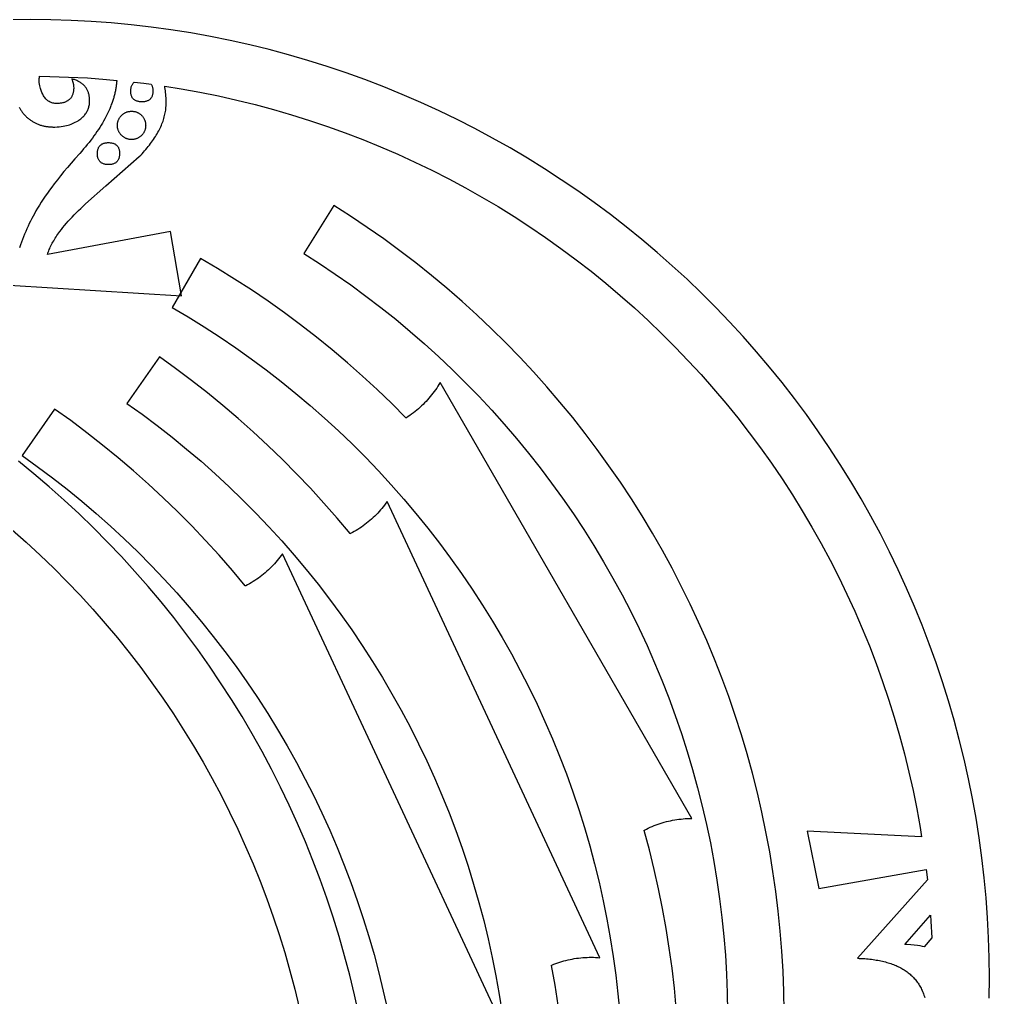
# Model space of a CAD drawing. Extents: x 1.4 to 96.9, y 3.4 to 99.8.
# Drawn here: x 48.62 to 96.93, y 51.06 to 99.77 of the extents above; entities that cross this region are included whole.
import ezdxf

# ---------------------------------------------------------------- set-up
doc = ezdxf.new("R2010")
doc.units = 0
doc.layers.add('Calque_1', color=7, linetype='CONTINUOUS')

msp = doc.modelspace()

# ---------------------------------------------------------------- linework, layer by layer
at = {"layer": 'Calque_1', "color": 7}
for points in [[(96.916073, 51.029905), (96.926516, 52.02968), (96.916073, 53.029455), (96.884747, 54.028796), (96.832253, 55.027247), (96.759158, 56.024395), (96.664896, 57.019792), (96.550031, 58.012989), (96.414282, 59.003589), (96.257931, 59.991113), (96.080978, 60.975137), (95.883422, 61.955238), (95.665265, 62.930993), (95.426787, 63.901951), (95.167989, 64.867715), (94.888871, 65.827863), (94.589998, 66.781944), (94.271087, 67.729533), (93.93242, 68.670264), (93.573998, 69.603686), (93.196385, 70.529403), (92.799298, 71.446992), (92.38302, 72.356087), (91.947833, 73.256263), (91.49402, 74.147097), (91.02158, 75.028251), (90.530796, 75.89933), (90.021667, 76.75991), (89.494758, 77.609682), (88.950351, 78.448192), (88.388165, 79.275131), (87.809045, 80.090133), (87.212991, 80.892829), (86.600287, 81.682769), (85.970931, 82.459727), (85.325489, 83.22342), (84.664525, 83.973567), (83.987756, 84.709602), (83.295747, 85.431245), (82.58878, 86.138211), (81.867138, 86.83022), (81.131102, 87.506989), (80.380956, 88.167954), (79.617262, 88.813396), (78.840305, 89.442751), (78.050365, 90.055456), (77.247668, 90.651509), (76.432667, 91.230629), (75.605727, 91.792816), (74.767217, 92.337222), (73.917446, 92.864131), (73.056866, 93.37326), (72.185787, 93.864045), (71.304633, 94.336485), (70.413798, 94.790298), (69.513622, 95.225485), (68.604528, 95.641762), (67.686939, 96.038849), (66.761222, 96.416462), (65.8278, 96.774885), (64.887069, 97.113551), (63.939479, 97.432462), (62.985399, 97.731336), (62.025251, 98.010454), (61.059486, 98.269251), (60.088529, 98.507729), (59.112774, 98.725887), (58.132672, 98.923442), (57.148648, 99.100396), (56.161124, 99.256747), (55.170524, 99.392496), (54.177328, 99.50736), (53.18193, 99.601622), (52.184952, 99.674718), (51.186501, 99.727211), (50.18716, 99.758538), (49.187385, 99.76898), (48.18761, 99.758538)], [(48.610466, 95.386241), (48.629657, 95.351528), (48.649611, 95.317379), (48.670326, 95.283795), (48.691775, 95.25021), (48.713985, 95.217472), (48.736958, 95.185017), (48.760665, 95.153126), (48.785134, 95.121517), (48.810364, 95.09019), (48.836329, 95.05971), (48.863055, 95.02923), (48.890544, 94.999597), (48.918777, 94.969964), (48.947612, 94.941459), (48.976904, 94.913237), (49.006653, 94.886144), (49.036853, 94.859615), (49.067514, 94.833932), (49.098629, 94.809097), (49.130204, 94.784826), (49.162231, 94.761401), (49.194709, 94.738824), (49.227644, 94.71681), (49.261039, 94.695644), (49.294886, 94.675324), (49.329196, 94.65585), (49.363957, 94.636941), (49.399173, 94.619161), (49.434843, 94.601664), (49.470973, 94.585295), (49.507558, 94.56949), (49.544599, 94.554532), (49.582095, 94.540421), (49.620049, 94.526875), (49.658456, 94.514175), (49.697318, 94.502321), (49.736637, 94.491315), (49.776411, 94.480872), (49.816642, 94.471277), (49.85733, 94.462528), (49.898472, 94.454344), (49.940072, 94.447288), (49.982123, 94.440515), (50.024631, 94.43487), (50.067599, 94.42979), (50.111022, 94.425557), (50.154894, 94.42217), (50.199228, 94.41963), (50.244019, 94.417655), (50.289262, 94.416526), (50.388241, 94.416526), (50.493349, 94.420477), (50.596529, 94.428097), (50.697782, 94.439386), (50.797107, 94.454626), (50.878404, 94.47043), (50.958363, 94.488492), (51.036818, 94.509659), (51.113428, 94.533084), (51.188177, 94.55933), (51.261075, 94.588117), (51.332113, 94.619726), (51.401297, 94.653875), (51.468618, 94.690564), (51.53684, 94.731768), (51.582653, 94.761401), (51.626544, 94.792164), (51.668513, 94.82349), (51.708564, 94.855664), (51.746698, 94.888966), (51.782904, 94.922832), (51.817191, 94.957828), (51.849559, 94.993388), (51.880005, 95.030077), (51.908529, 95.06733), (51.935143, 95.105712), (51.959837, 95.144941), (51.982641, 95.184735), (52.003638, 95.225657), (52.022801, 95.267426), (52.040158, 95.310041), (52.05568, 95.353504), (52.069368, 95.397812), (52.081249, 95.442968), (52.091268, 95.48897), (52.099509, 95.535819), (52.105887, 95.583797), (52.110459, 95.632339), (52.113282, 95.681728), (52.114128, 95.731964), (52.113564, 95.77599), (52.11187, 95.81917), (52.108822, 95.861221), (52.104504, 95.902708), (52.098973, 95.943348), (52.092228, 95.982859), (52.084269, 96.021806), (52.075069, 96.059906), (52.064626, 96.097159), (52.052971, 96.133566), (52.040073, 96.169408), (52.025962, 96.204121), (52.010609, 96.237988), (51.994043, 96.27129), (51.976234, 96.303464), (51.957213, 96.33479), (51.936949, 96.365552), (51.915472, 96.395468), (51.892753, 96.424255), (51.868792, 96.452477), (51.843562, 96.479852), (51.817061, 96.506381), (51.78929, 96.532064), (51.760247, 96.556899), (51.729934, 96.580888), (51.698353, 96.604312), (51.665499, 96.626608), (51.63137, 96.648057), (51.595977, 96.668941), (51.559308, 96.688697), (51.521368, 96.707888), (51.482159, 96.726232), (51.44168, 96.743448), (51.399925, 96.760099), (51.356901, 96.775904), (51.312603, 96.790861), (51.267038, 96.804972), (51.220203, 96.818237), (51.277576, 96.643541), (51.305262, 96.526419), (51.317567, 96.431875), (51.319825, 96.37289), (51.319261, 96.33225), (51.317567, 96.292739), (51.314632, 96.254357), (51.310512, 96.216821), (51.305234, 96.180415), (51.298771, 96.145419), (51.291123, 96.11127), (51.282318, 96.077968), (51.272327, 96.046077), (51.261151, 96.015032), (51.248818, 95.985399), (51.2353, 95.956612), (51.220596, 95.928955), (51.204707, 95.902426), (51.18766, 95.876744), (51.169429, 95.852472), (51.15004, 95.829048), (51.129466, 95.806752), (51.107707, 95.785586), (51.08479, 95.765548), (51.060689, 95.746639), (51.035402, 95.728859), (51.008929, 95.711926), (50.981271, 95.696404), (50.95244, 95.681728), (50.922425, 95.668181), (50.891234, 95.655764), (50.858857, 95.644192), (50.825304, 95.634032), (50.790568, 95.624719), (50.754653, 95.616817), (50.717557, 95.609761), (50.679279, 95.603552), (50.639825, 95.598755), (50.599185, 95.595086), (50.557365, 95.592264), (50.492426, 95.590288), (50.438634, 95.590852), (50.387002, 95.594239), (50.336574, 95.601012), (50.287343, 95.610608), (50.239318, 95.623872), (50.192494, 95.639959), (50.146873, 95.659432), (50.102454, 95.681728), (50.06793, 95.70233), (50.034354, 95.725472), (50.001718, 95.751155), (49.970027, 95.779377), (49.939281, 95.810139), (49.909482, 95.843441), (49.880624, 95.879284), (49.852713, 95.917666), (49.819148, 95.969312), (49.775056, 96.049181), (49.732441, 96.13921), (49.694629, 96.233472), (49.661626, 96.331686), (49.642265, 96.403088), (49.626828, 96.475619), (49.615341, 96.550126), (49.607778, 96.626044), (49.604137, 96.703372), (49.603891, 96.759252), (49.605585, 96.82501), (49.609367, 96.889639), (49.614221, 96.942132), (50.128091, 96.93677), (51.068351, 96.907137), (52.007784, 96.85803), (52.94597, 96.789168), (53.463481, 96.740061), (53.460941, 96.698857), (53.457328, 96.651726), (53.453095, 96.60403), (53.448184, 96.556617), (53.442624, 96.508921), (53.436416, 96.460944), (53.429558, 96.412966), (53.42205, 96.364988), (53.413866, 96.316728), (53.405061, 96.268468), (53.395578, 96.219926), (53.385446, 96.171384), (53.374665, 96.122841), (53.363235, 96.074017), (53.351128, 96.025192), (53.3384, 95.976086), (53.324994, 95.926979), (53.31094, 95.877872), (53.296236, 95.828484), (53.280883, 95.779095), (53.264853, 95.729424), (53.248202, 95.679752), (53.230873, 95.629799), (53.212896, 95.579846), (53.194269, 95.529892), (53.174993, 95.479657), (53.155068, 95.429421), (53.113243, 95.328668), (53.068793, 95.227068), (53.021746, 95.125468), (52.972075, 95.023021), (52.91978, 94.920292), (52.864831, 94.816999), (52.807201, 94.713424), (52.746947, 94.609284), (52.684011, 94.504579), (52.618451, 94.399592), (52.55021, 94.294041), (52.479315, 94.187926), (52.405768, 94.081246), (52.329568, 93.974284), (52.250687, 93.867039), (52.169181, 93.758948), (52.084994, 93.650575), (51.998163, 93.541919), (51.908676, 93.432417), (51.816528, 93.322632), (51.721729, 93.212566), (51.62427, 93.101652), (51.380015, 92.828179), (51.192131, 92.613126), (51.010888, 92.401177), (50.836297, 92.192332), (50.668346, 91.986592), (50.507039, 91.783957), (50.352381, 91.584144), (50.233442, 91.426664), (50.118879, 91.270877), (50.008742, 91.117348), (49.903019, 90.965512), (49.801721, 90.815652), (49.704845, 90.667768), (49.612392, 90.522141), (49.524356, 90.378208), (49.440744, 90.23625), (49.361553, 90.095986), (49.298352, 89.97971), (49.233404, 89.856097), (49.169896, 89.731072), (49.10781, 89.604637), (49.047154, 89.47679), (48.987933, 89.347532), (48.930142, 89.216864), (48.873785, 89.085066), (48.818859, 88.951575), (48.765367, 88.816955), (48.713303, 88.680924), (48.662672, 88.543481), (48.613472, 88.404346)], [(48.122699, 86.540832), (56.684184, 85.998966), (56.133286, 89.214041), (50.010198, 88.064268), (50.030377, 88.124946), (50.052221, 88.185906), (50.07573, 88.24743), (50.100933, 88.309237), (50.1278, 88.371044), (50.156339, 88.433697), (50.186559, 88.49635), (50.218442, 88.559568), (50.252001, 88.623068), (50.287236, 88.68685), (50.324142, 88.751197), (50.362722, 88.815826), (50.402975, 88.880737), (50.444902, 88.94593), (50.4885, 89.011688), (50.533768, 89.077728), (50.580711, 89.14405), (50.629329, 89.210937), (50.705402, 89.31169), (50.7852, 89.41329), (50.868665, 89.515737), (50.955809, 89.61903), (51.046623, 89.72317), (51.141108, 89.827875), (51.239268, 89.933708), (51.341099, 90.040106), (51.446605, 90.147632), (51.55578, 90.255724), (51.668635, 90.364661), (51.785156, 90.474446), (51.905352, 90.584795), (52.918117, 91.482544), (54.586418, 92.941915), (54.65559, 93.014446), (54.722928, 93.086977), (54.78846, 93.158944), (54.852158, 93.23091), (54.914021, 93.302877), (54.974078, 93.374561), (55.032329, 93.446246), (55.088717, 93.517648), (55.143298, 93.58905), (55.196074, 93.66017), (55.247015, 93.731008), (55.296122, 93.801846), (55.343422, 93.872684), (55.388888, 93.943239), (55.43252, 94.013512), (55.474345, 94.083786), (55.514336, 94.153777), (55.552521, 94.223768), (55.588871, 94.293477), (55.623387, 94.363186), (55.65604, 94.432895), (55.686802, 94.502321), (55.71573, 94.571748), (55.742767, 94.640892), (55.767941, 94.710037), (55.791252, 94.779181), (55.812701, 94.848044), (55.832316, 94.916906), (55.850011, 94.985486), (55.865872, 95.054066), (55.87987, 95.122646), (55.892006, 95.190944), (55.90225, 95.259241), (55.910632, 95.327539), (55.91718, 95.395555), (55.921837, 95.46357), (55.924659, 95.531304), (55.925506, 95.599037), (55.924659, 95.690477), (55.922401, 95.780788), (55.918563, 95.870252), (55.913229, 95.958306), (55.906343, 96.04523), (55.897932, 96.131308), (55.887998, 96.216257), (55.876512, 96.300077), (55.86353, 96.382768), (55.851846, 96.448526), (56.678108, 96.317575), (57.603966, 96.151064), (58.526127, 95.965079), (59.444196, 95.759904), (60.357749, 95.535537), (61.26642, 95.291979), (62.169785, 95.029512), (63.067478, 94.748137), (63.959074, 94.448135), (64.844179, 94.129506), (65.722427, 93.792532), (66.593393, 93.436932), (67.456767, 93.06327), (68.312098, 92.671828), (69.159047, 92.262324), (69.997247, 91.835321), (70.826303, 91.390821), (71.645876, 90.928824), (72.4556, 90.449892), (73.255107, 89.95431), (74.044059, 89.442077), (74.822118, 88.913192), (75.588916, 88.368221), (76.34417, 87.807446), (77.087487, 87.230866), (77.818499, 86.638764), (78.537037, 86.031704), (79.242593, 85.409404), (79.935166, 84.77271), (80.614193, 84.121624), (81.27939, 83.456426), (81.930477, 82.777399), (82.56717, 82.084826), (83.18947, 81.37927), (83.79653, 80.660732), (84.388633, 79.92972), (84.965213, 79.186404), (85.525988, 78.431149), (86.070959, 77.664351), (86.599844, 76.886292), (87.112077, 76.09734), (87.607659, 75.297833), (88.08659, 74.488109), (88.548588, 73.668536), (88.993088, 72.83948), (89.42009, 72.00128), (89.829595, 71.154331), (90.221037, 70.299), (90.594699, 69.435626), (90.950299, 68.56466), (91.287273, 67.686412), (91.605902, 66.801307), (91.905904, 65.909711), (92.187279, 65.012018), (92.449746, 64.108653), (92.693304, 63.199982), (92.91767, 62.286429), (93.122846, 61.36836), (93.30883, 60.446199), (93.475342, 59.520341), (93.548719, 59.057948), (87.844162, 59.338279), (88.422153, 56.484448), (93.777037, 57.427635), (93.836022, 56.918534), (90.35481, 53.00747), (90.44625, 53.004563), (90.536279, 53.000697), (90.625179, 52.995843), (90.71295, 52.990029), (90.799593, 52.983227), (90.884824, 52.975466), (90.968644, 52.966746), (91.051617, 52.957037), (91.133179, 52.946369), (91.213613, 52.934713), (91.292917, 52.922098), (91.37081, 52.908523), (91.447575, 52.89396), (91.52321, 52.878438), (91.597435, 52.861956), (91.67053, 52.844487), (91.742497, 52.826058), (91.813053, 52.806641), (91.882479, 52.786264), (91.950777, 52.764928), (92.017946, 52.742605), (92.083704, 52.719321), (92.148333, 52.695078), (92.21155, 52.669848), (92.273922, 52.643658), (92.334599, 52.61648), (92.39443, 52.588342), (92.453133, 52.559231), (92.510424, 52.529146), (92.566304, 52.498093), (92.621337, 52.466072), (92.674959, 52.433075), (92.727453, 52.399112), (92.778535, 52.364173), (92.82877, 52.328266), (92.877595, 52.291391), (92.925008, 52.253542), (92.971293, 52.214725), (93.016448, 52.174946), (93.060475, 52.134187), (93.103373, 52.092446), (93.144859, 52.049721), (93.185217, 52.006024), (93.224446, 51.961337), (93.262264, 51.915674), (93.298953, 51.869028), (93.334513, 51.821397), (93.368944, 51.772787), (93.401964, 51.723201), (93.433855, 51.67263), (93.464617, 51.621076), (93.493968, 51.56854), (93.522473, 51.515025), (93.549566, 51.460534), (93.575248, 51.405055), (93.600084, 51.348599), (93.623508, 51.291158), (93.645804, 51.232738), (93.66697, 51.173336), (93.686726, 51.112955), (93.705353, 51.051588)], [(86.706199, 50.361685), (86.688645, 51.361296), (86.650254, 52.360416), (86.59103, 53.358518), (86.510842, 54.355129), (86.409651, 55.349768), (86.287889, 56.342197), (86.145277, 57.331803), (85.981992, 58.318207), (85.797949, 59.300918), (85.593651, 60.279713), (85.368782, 61.253922), (85.123503, 62.223203), (84.858042, 63.187152), (84.572328, 64.145277), (84.266597, 65.097184), (83.941031, 66.042533), (83.595839, 66.980922), (83.230971, 67.911778), (82.846886, 68.83491), (82.443295, 69.749657), (82.020893, 70.655881), (81.579401, 71.552947), (81.119176, 72.440559), (81.119176, 72.440559), (80.640589, 73.318405), (80.143762, 74.186072), (79.628675, 75.043009), (79.096006, 75.889119), (78.545481, 76.723749), (77.977777, 77.546777), (77.392869, 78.357706), (76.791205, 79.156217), (76.173, 79.941991), (75.538451, 80.714617), (74.887734, 81.47375), (74.221329, 82.219084), (73.539415, 82.950305), (72.842188, 83.667028), (72.130406, 84.369124), (71.403961, 85.056067), (70.663283, 85.727688), (69.908598, 86.383581), (69.140578, 87.023669), (68.359195, 87.64744), (67.564858, 88.254666), (66.757993, 88.845191), (65.939075, 89.418689), (65.108263, 89.974921), (64.277731, 90.505936), (62.782244, 88.11257), (63.562902, 87.613367), (64.344609, 87.090037), (65.115138, 86.550419), (65.874336, 85.994868), (66.621513, 85.423405), (67.356761, 84.836532), (68.079634, 84.234447), (68.789488, 83.617211), (69.486348, 82.985295), (70.169814, 82.338919), (70.839697, 81.678403), (71.495559, 81.004013), (72.137214, 80.316049), (72.764196, 79.614766), (73.376361, 78.900481), (73.973521, 78.17357), (74.555181, 77.434258), (75.121482, 76.683019), (75.67168, 75.92), (76.205819, 75.14563), (76.723762, 74.360308), (77.225028, 73.564277), (77.709426, 72.757881), (78.177023, 71.941587), (78.627359, 71.115647), (79.060263, 70.280441), (79.475516, 69.436343), (79.873196, 68.583806), (80.252861, 67.723121), (80.614289, 66.854588), (80.957584, 65.978728), (81.282523, 65.095945), (81.58865, 64.206375), (81.876285, 63.310712), (82.144997, 62.409181), (82.394848, 61.502249), (82.625633, 60.590296), (82.837192, 59.673647), (83.029529, 58.752798), (83.202549, 57.828088), (83.356236, 56.900012), (83.490427, 55.968921), (83.605187, 55.035271), (83.700098, 54.099315), (83.775542, 53.161578), (83.831461, 52.222593), (83.867509, 51.282531), (83.883991, 50.341977)], [(81.328401, 50.53031), (81.23437, 51.525744), (81.119461, 52.518946), (80.983622, 53.50945), (80.82731, 54.497011), (80.650247, 55.481058), (80.45264, 56.461148), (80.234432, 57.436838), (79.996084, 58.407925), (79.737328, 59.373704), (79.732446, 59.388294), (79.746134, 59.39566), (79.840828, 59.443915), (79.93665, 59.490132), (80.033354, 59.53426), (80.131127, 59.576579), (80.229515, 59.616711), (80.328962, 59.655023), (80.429027, 59.691142), (80.529695, 59.725076), (80.631236, 59.756939), (80.733378, 59.786637), (80.836349, 59.814351), (80.939665, 59.839723), (81.043345, 59.862752), (81.14777, 59.884032), (81.252303, 59.902743), (81.357425, 59.919281), (81.462835, 59.933731), (81.568524, 59.94598), (81.674499, 59.956111), (81.780496, 59.963957), (81.886764, 59.969517), (81.993288, 59.97296), (82.099559, 59.974089), (82.099559, 59.974089), (69.565644, 81.683458), (69.565644, 81.683458), (69.511514, 81.592009), (69.455281, 81.501453), (69.397285, 81.412242), (69.337468, 81.324369), (69.275712, 81.237665), (69.212262, 81.152259), (69.147066, 81.068194), (69.079957, 80.98561), (69.011475, 80.904412), (68.940832, 80.82463), (68.868987, 80.746418), (68.795372, 80.669622), (68.719957, 80.594238), (68.643161, 80.520637), (68.564859, 80.448572), (68.485137, 80.378335), (68.403817, 80.309741), (68.320897, 80.24277), (68.236945, 80.177658), (68.151378, 80.114184), (68.064784, 80.052535), (67.97684, 79.992653), (67.887706, 79.9348), (67.874696, 79.926277), (67.863971, 79.937256), (67.156959, 80.64422), (66.435173, 81.336197), (65.699301, 82.013017), (64.949318, 82.67419), (64.18565, 83.319548), (63.408546, 83.948703), (62.618651, 84.561594), (61.815974, 85.157704), (61.000917, 85.73686), (60.173952, 86.298852), (59.335518, 86.843423), (58.4858, 87.370312), (57.637245, 87.872018), (56.226208, 85.427943), (57.023824, 84.956299), (57.823295, 84.460558), (58.612193, 83.948156), (59.390317, 83.419435), (60.156973, 82.874419), (60.912262, 82.313561), (61.6557, 81.737069), (62.386656, 81.144981), (63.105171, 80.537774), (63.810772, 79.915635), (64.503292, 79.278893), (65.182287, 78.627801), (65.84755, 77.962643), (66.498628, 77.283661), (67.135344, 76.591184), (67.757497, 75.885555), (68.364633, 75.167003), (68.956812, 74.435994), (69.533279, 73.692629), (70.094119, 72.937371), (70.639147, 72.170599), (71.167873, 71.392529), (71.680115, 70.603506), (72.175906, 69.804039), (72.654801, 68.994335), (73.11659, 68.174736), (73.561047, 67.345643), (73.988233, 66.507519), (74.397695, 65.660593), (74.789225, 64.805197), (75.16285, 63.941857), (75.518388, 63.070936), (75.855378, 62.192581), (76.174095, 61.30751), (76.474106, 60.415902), (76.755458, 59.518249), (77.017934, 58.61491), (77.261342, 57.706196), (77.485711, 56.792629), (77.690887, 55.874518), (77.876871, 54.952365), (78.04347, 54.026524), (78.190756, 53.097448), (78.318281, 52.165378), (78.426361, 51.230836), (78.515032, 50.294383)], [(75.445716, 50.674412), (75.292915, 51.662577), (75.119312, 52.647225), (75.115728, 52.662183), (75.130008, 52.668335), (75.228543, 52.70812), (75.328026, 52.745811), (75.428224, 52.781342), (75.529305, 52.814947), (75.630842, 52.846299), (75.733258, 52.875799), (75.836083, 52.903062), (75.939331, 52.928095), (76.043251, 52.950983), (76.1476, 52.97167), (76.252578, 52.990297), (76.35772, 53.006553), (76.463009, 53.020467), (76.568895, 53.032574), (76.674672, 53.042085), (76.780819, 53.049394), (76.887093, 53.054615), (76.993454, 53.057607), (77.099899, 53.058454), (77.206179, 53.05676), (77.31252, 53.053035), (77.418946, 53.047165), (77.524912, 53.039037), (77.524912, 53.039037), (66.930789, 75.758202), (66.930789, 75.758202), (66.868892, 75.671808), (66.80498, 75.586501), (66.739448, 75.502667), (66.672195, 75.420354), (66.603115, 75.339359), (66.532475, 75.259798), (66.460218, 75.181721), (66.386363, 75.105109), (66.311077, 75.030187), (66.233731, 74.95686), (66.155353, 74.885199), (66.075312, 74.815109), (65.993622, 74.746594), (65.9107, 74.679964), (65.826392, 74.615024), (65.74085, 74.551987), (65.653875, 74.490725), (65.565452, 74.431241), (65.476128, 74.373685), (65.385352, 74.317938), (65.293708, 74.264044), (65.200866, 74.212051), (65.107041, 74.162162), (65.093382, 74.154824), (65.083588, 74.166706), (64.440881, 74.932598), (63.782138, 75.684824), (63.10805, 76.4232), (62.418539, 77.147224), (61.714036, 77.856688), (60.994711, 78.551192), (60.261249, 79.230571), (59.513583, 79.894386), (58.752094, 80.542366), (57.977267, 81.174303), (57.189483, 81.789872), (56.388912, 82.388804), (55.587313, 82.962565), (53.968625, 80.650767), (54.722099, 80.111398), (55.475336, 79.547877), (56.216567, 78.968663), (56.94564, 78.374131), (57.661892, 77.764373), (58.365424, 77.139813), (59.055796, 76.500735), (59.73237, 75.847193), (60.395186, 75.179664), (61.043891, 74.49839), (61.678298, 73.80372), (62.297956, 73.095921), (62.902711, 72.375314), (63.49214, 71.64218), (64.066079, 70.896828), (64.624356, 70.139671), (65.166559, 69.370935), (65.692774, 68.591084), (66.202266, 67.800312), (66.695173, 66.999057), (67.171299, 66.187716), (67.630195, 65.36652), (68.071723, 64.53587), (68.495946, 63.696225), (68.902439, 62.847859), (69.291045, 61.991131), (69.661563, 61.126462), (70.01407, 60.254279), (70.348134, 59.374886), (70.663627, 58.488626), (70.960584, 57.596003), (71.238864, 56.697407), (71.498014, 55.793037), (71.73838, 54.883551), (71.959541, 53.96919), (72.161586, 53.050424), (72.344331, 52.127645), (72.507599, 51.201183), (72.651493, 50.271526)], [(72.305426, 50.438534), (61.711295, 73.157697), (61.711295, 73.157697), (61.649424, 73.0713), (61.585495, 72.986012), (61.520011, 72.902144), (61.453006, 72.81962), (61.38392, 72.738622), (61.313238, 72.6591), (61.240932, 72.581052), (61.167097, 72.504414), (61.091823, 72.429515), (61.014491, 72.35618), (60.936189, 72.28445), (60.856139, 72.214363), (60.774366, 72.145905), (60.691457, 72.079275), (60.607104, 72.014406), (60.521565, 71.9514), (60.434593, 71.890166), (60.346161, 71.830674), (60.256838, 71.773123), (60.166103, 71.717308), (60.074477, 71.6634), (59.981651, 71.611412), (59.887874, 71.561465), (59.873735, 71.555002), (59.864817, 71.567448), (59.222107, 72.333359), (58.563369, 73.085575), (57.889281, 73.823956), (57.199781, 74.547983), (56.495261, 75.257455), (55.775953, 75.951928), (55.042486, 76.63133), (54.294817, 77.295131), (53.533325, 77.943121), (52.758501, 78.575045), (51.970709, 79.190631), (51.170149, 79.78956), (50.368556, 80.363313), (48.74985, 78.051517), (49.503336, 77.51214), (50.256564, 76.948613), (50.997804, 76.369397), (51.726874, 75.774873), (52.443109, 75.165121), (53.146638, 74.540566), (53.837019, 73.901476), (54.513596, 73.247934), (55.176437, 72.580417), (55.825159, 71.899175), (56.459546, 71.204496), (57.07919, 70.496683), (57.683942, 69.776079), (58.27338, 69.04293), (58.847324, 68.29759), (59.405613, 67.54043), (59.94781, 66.771699), (60.474016, 65.991863), (60.983506, 65.201079), (61.476422, 64.399819), (61.952545, 63.588467), (62.411441, 62.767282), (62.852958, 61.936617), (63.277188, 61.096981), (63.683679, 60.248607), (64.07227, 59.39191), (64.442783, 58.527212), (64.795307, 57.655035), (65.129393, 56.77565), (65.444878, 55.889391), (65.741863, 54.996784), (66.020132, 54.098174), (66.279291, 53.193816), (66.519656, 52.284318), (66.740811, 51.369972), (66.942854, 50.451197)], [(65.515281, 50.219267), (65.300631, 51.19579), (65.065456, 52.167557), (64.809963, 53.134157), (64.534316, 54.095251), (64.238711, 55.050418), (63.92306, 55.999096), (63.587813, 56.941064), (63.232654, 57.875682), (62.858255, 58.802768), (62.464321, 59.721712), (62.051161, 60.632192), (62.051161, 60.632192), (61.619178, 61.533883), (61.168441, 62.426363), (60.698908, 63.309084), (60.21125, 64.181909), (59.705158, 65.044208), (59.181309, 65.89582), (58.639642, 66.736249), (58.080594, 67.565158), (57.504358, 68.382203), (56.911113, 69.186982), (56.301019, 69.979132), (55.674537, 70.758319), (55.031829, 71.524225), (54.373066, 72.276461), (53.699006, 73.014844), (53.009504, 73.738866), (52.304992, 74.44833), (51.58567, 75.142822), (50.8522, 75.822227), (50.104534, 76.486039), (49.343067, 77.134007), (48.568215, 77.765948)], [(48.25284, 74.355995), (48.956364, 73.731446), (49.646736, 73.092354), (50.323315, 72.438809), (50.986151, 71.771294), (51.634847, 71.090035), (52.269243, 70.395362), (52.888913, 69.687568), (53.493681, 68.966968), (54.083105, 68.233833), (54.657046, 67.48849), (55.215344, 66.731322), (55.757513, 65.962579), (56.283719, 65.182732), (56.793234, 64.391962), (57.286113, 63.590702), (57.762247, 62.779347), (58.221163, 61.958173), (58.662691, 61.127528), (59.086928, 60.287881), (59.493421, 59.439509), (59.882021, 58.58279), (60.252528, 57.718112), (60.605043, 56.845935), (60.939141, 55.966553), (61.254623, 55.080299), (61.551606, 54.187676), (61.829899, 53.289094), (62.089047, 52.384721), (62.329413, 51.475232), (62.550576, 50.560874)]]:
    msp.add_lwpolyline(points, dxfattribs=at)
for points in [[(54.16285, 96.198587), (54.163132, 96.240356), (54.165108, 96.279867), (54.168805, 96.317685), (54.174252, 96.354091), (54.181392, 96.389087), (54.190282, 96.422389), (54.200865, 96.454562), (54.21317, 96.485042), (54.227197, 96.514111), (54.242916, 96.541487), (54.260386, 96.567451), (54.279549, 96.592287), (54.300433, 96.615147), (54.323039, 96.636878), (54.336953, 96.648167), (54.816956, 96.592569), (55.181587, 96.542616), (55.193554, 96.523425), (55.208568, 96.49492), (55.221804, 96.464722), (55.233291, 96.433396), (55.242999, 96.400376), (55.250958, 96.365945), (55.257138, 96.330102), (55.261541, 96.292567), (55.264081, 96.25362), (55.264928, 96.213262), (55.264081, 96.169518), (55.261541, 96.127749), (55.257138, 96.087674), (55.250958, 96.049856), (55.242999, 96.013449), (55.233291, 95.9793), (55.221804, 95.947127), (55.208568, 95.916647), (55.193554, 95.888142), (55.176761, 95.861614), (55.164598, 95.844962), (55.151644, 95.829158), (55.137928, 95.8142), (55.115858, 95.793316), (55.092151, 95.774125), (55.066751, 95.756345), (55.039686, 95.74054), (55.010928, 95.726147), (54.980504, 95.713447), (54.948415, 95.70244), (54.914662, 95.692845), (54.879215, 95.684942), (54.842102, 95.678734), (54.803297, 95.674218), (54.762826, 95.671396), (54.734914, 95.670267), (54.678442, 95.670267), (54.638027, 95.67196), (54.59925, 95.675629), (54.562081, 95.680709), (54.52655, 95.687482), (54.492627, 95.695949), (54.460312, 95.705827), (54.429635, 95.717398), (54.400537, 95.730662), (54.373077, 95.74562), (54.347254, 95.761989), (54.323039, 95.780334), (54.300433, 95.799807), (54.286322, 95.8142), (54.272973, 95.829158), (54.254375, 95.853147), (54.237498, 95.879111), (54.222314, 95.906769), (54.20888, 95.936685), (54.19714, 95.968294), (54.187121, 96.001878), (54.178824, 96.037438), (54.172248, 96.074974), (54.167394, 96.114202), (54.164233, 96.155407), (54.16285, 96.198587)], [(53.496269, 94.482111), (53.496269, 94.512874), (53.497398, 94.542789), (53.499656, 94.572705), (53.503155, 94.601774), (53.50784, 94.63056), (53.513654, 94.658782), (53.520653, 94.686722), (53.528838, 94.714098), (53.538151, 94.740909), (53.54865, 94.767438), (53.560334, 94.793402), (53.573147, 94.818802), (53.587145, 94.84392), (53.6023, 94.868474), (53.618641, 94.892462), (53.636139, 94.916169), (53.654793, 94.939311), (53.674634, 94.961889), (53.695631, 94.984185), (53.728933, 95.016076), (53.75168, 95.036114), (53.774851, 95.055022), (53.798445, 95.072802), (53.822405, 95.089454), (53.846789, 95.104976), (53.871568, 95.119087), (53.896771, 95.132351), (53.92234, 95.144487), (53.948333, 95.155211), (53.974749, 95.165089), (54.00156, 95.173556), (54.028738, 95.180894), (54.056367, 95.187385), (54.084364, 95.192465), (54.112784, 95.196416), (54.141599, 95.199238), (54.170809, 95.200931), (54.200442, 95.201496), (54.231599, 95.200931), (54.262249, 95.199238), (54.292362, 95.196416), (54.32191, 95.192465), (54.350951, 95.187385), (54.379455, 95.180894), (54.407424, 95.173556), (54.434884, 95.165089), (54.46178, 95.155211), (54.488167, 95.144487), (54.514019, 95.132351), (54.539334, 95.119087), (54.564113, 95.104976), (54.588385, 95.089454), (54.612091, 95.072802), (54.63529, 95.055022), (54.657952, 95.036114), (54.680079, 95.016076), (54.701669, 94.994909), (54.722468, 94.973178), (54.742139, 94.9506), (54.760709, 94.92774), (54.778123, 94.904316), (54.794407, 94.880609), (54.80959, 94.856056), (54.823645, 94.831502), (54.836571, 94.806102), (54.848396, 94.78042), (54.859064, 94.754174), (54.868631, 94.727645), (54.877041, 94.700551), (54.884351, 94.672894), (54.890532, 94.644671), (54.895583, 94.616167), (54.899535, 94.58738), (54.902357, 94.557747), (54.90405, 94.527831), (54.904615, 94.497351), (54.90405, 94.467154), (54.902357, 94.437238), (54.899535, 94.407605), (54.895583, 94.378818), (54.890532, 94.350031), (54.884351, 94.322091), (54.877041, 94.294434), (54.868631, 94.26734), (54.859064, 94.240811), (54.848396, 94.214565), (54.836571, 94.188882), (54.823645, 94.163482), (54.80959, 94.138647), (54.794407, 94.114376), (54.778123, 94.090387), (54.760709, 94.066962), (54.742139, 94.044102), (54.722468, 94.021525), (54.701669, 93.999511), (54.680079, 93.978345), (54.657952, 93.958307), (54.63529, 93.93968), (54.612091, 93.9219), (54.588385, 93.905249), (54.564113, 93.889727), (54.539334, 93.875334), (54.514019, 93.862351), (54.488167, 93.850216), (54.46178, 93.839491), (54.434884, 93.829614), (54.407424, 93.821147), (54.379455, 93.813527), (54.350951, 93.807318), (54.32191, 93.802238), (54.292362, 93.798287), (54.262249, 93.795465), (54.231599, 93.793771), (54.200442, 93.792925), (54.170809, 93.793771), (54.141599, 93.795465), (54.112784, 93.798287), (54.084364, 93.802238), (54.056367, 93.807318), (54.028738, 93.813527), (54.00156, 93.821147), (53.974749, 93.829614), (53.948333, 93.839491), (53.92234, 93.850216), (53.896771, 93.862351), (53.871568, 93.875334), (53.846789, 93.889727), (53.822405, 93.905249), (53.798445, 93.9219), (53.774851, 93.93968), (53.75168, 93.958307), (53.717701, 93.988787), (53.695631, 94.010518), (53.674634, 94.032814), (53.654793, 94.055674), (53.636139, 94.078816), (53.618641, 94.10224), (53.6023, 94.126511), (53.587145, 94.151065), (53.573147, 94.176182), (53.560334, 94.201582), (53.54865, 94.227547), (53.538151, 94.254076), (53.528838, 94.280887), (53.520653, 94.308262), (53.513654, 94.336202), (53.50784, 94.364425), (53.503155, 94.393211), (53.499656, 94.42228), (53.497398, 94.452196), (53.496269, 94.482111)], [(52.501125, 93.102891), (52.502537, 93.145225), (52.505782, 93.1853), (52.510777, 93.223965), (52.517551, 93.260936), (52.526074, 93.296214), (52.536375, 93.329516), (52.548454, 93.361407), (52.562283, 93.391322), (52.57789, 93.419827), (52.595247, 93.446356), (52.614381, 93.471191), (52.635266, 93.494334), (52.657872, 93.516065), (52.681973, 93.53582), (52.707543, 93.553882), (52.73458, 93.570251), (52.763112, 93.584645), (52.793113, 93.597627), (52.824609, 93.608916), (52.857572, 93.618229), (52.892003, 93.626131), (52.927902, 93.632058), (52.965296, 93.636291), (53.004187, 93.638831), (53.044516, 93.639678), (53.088345, 93.638831), (53.130368, 93.636291), (53.170557, 93.632058), (53.208967, 93.626131), (53.245543, 93.618229), (53.280285, 93.608916), (53.31322, 93.597627), (53.344349, 93.584645), (53.373672, 93.570251), (53.40116, 93.553882), (53.426843, 93.53582), (53.45069, 93.516065), (53.47276, 93.494334), (53.493052, 93.471191), (53.51165, 93.446356), (53.528555, 93.419827), (53.543711, 93.391322), (53.557173, 93.361407), (53.568885, 93.329516), (53.578904, 93.296214), (53.587201, 93.260936), (53.593777, 93.223965), (53.598659, 93.1853), (53.601792, 93.145225), (53.603203, 93.102891), (53.602921, 93.059994), (53.600945, 93.018507), (53.59722, 92.978714), (53.591773, 92.940896), (53.584633, 92.904771), (53.575743, 92.87034), (53.56516, 92.837602), (53.552855, 92.80684), (53.538857, 92.777771), (53.523109, 92.750396), (53.505667, 92.724714), (53.486476, 92.701007), (53.465592, 92.678711), (53.442929, 92.658674), (53.418461, 92.640047), (53.392186, 92.623114), (53.364076, 92.607591), (53.334189, 92.594045), (53.302439, 92.582191), (53.268911, 92.571749), (53.233549, 92.563282), (53.196352, 92.556227), (53.157377, 92.550865), (53.116567, 92.547478), (53.073952, 92.545502), (53.017451, 92.545502), (52.978109, 92.547478), (52.940207, 92.550865), (52.9038, 92.556227), (52.868889, 92.563282), (52.835418, 92.571749), (52.803442, 92.582191), (52.772962, 92.594045), (52.743949, 92.607591), (52.716405, 92.623114), (52.690327, 92.640047), (52.665746, 92.658674), (52.642632, 92.678711), (52.621155, 92.701007), (52.601427, 92.724714), (52.583478, 92.750396), (52.567278, 92.777771), (52.552857, 92.80684), (52.540213, 92.837602), (52.529319, 92.87034), (52.520204, 92.904771), (52.512838, 92.940896), (52.50725, 92.978714), (52.503411, 93.018507), (52.501436, 93.059994), (52.501125, 93.102891)], [(92.720445, 53.688865), (93.993832, 55.148913), (94.015845, 54.850045), (94.059307, 54.020575), (93.677178, 53.573995), (93.587149, 53.600608), (93.475107, 53.626177), (93.337383, 53.649658), (93.184136, 53.66837), (93.016214, 53.681154), (92.817812, 53.688069), (92.720445, 53.688865)]]:
    msp.add_lwpolyline(points, close=True, dxfattribs=at)

doc.saveas('drawing.dxf')
